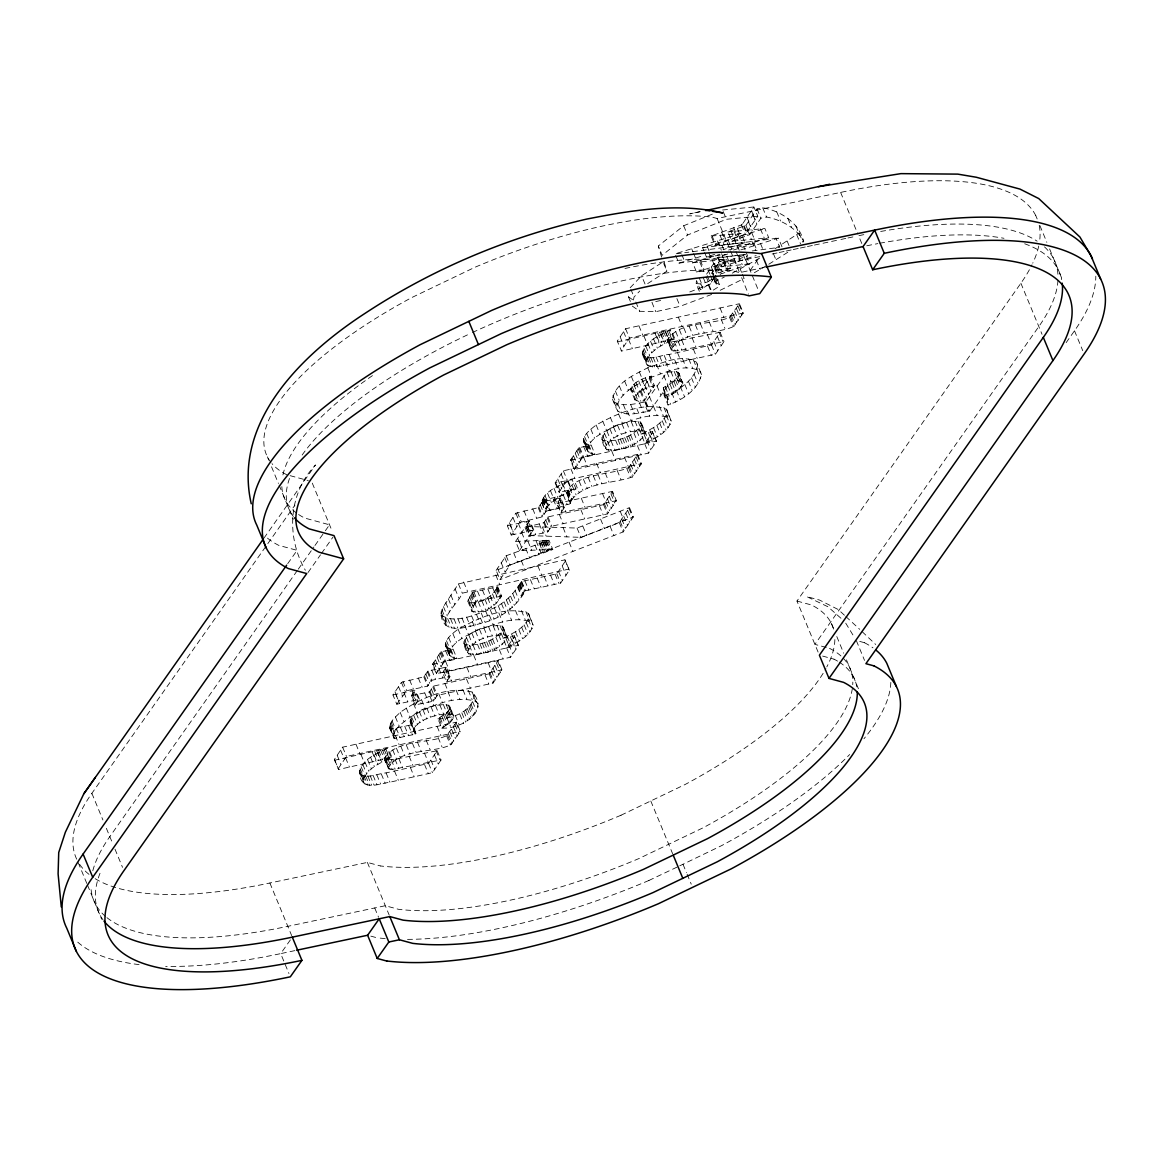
<?xml version="1.0" encoding="UTF-8"?>
<svg xmlns="http://www.w3.org/2000/svg" width="1162" height="1162" viewBox="0 0 1162 1162"><rect width="100%" height="100%" fill="white"/><g stroke="black" fill="none" stroke-linecap="round" stroke-linejoin="round"><path stroke-width="0.75" stroke-dasharray="5 3.75" d="M441.778 728.124L442.998 728.095C459.992 729.126 490.829 711.986 472.121 692.044C447.297 685.595 420.455 698.42 400.178 712.335C396.068 716.722 388.253 722.154 390.083 729.155L412.408 724.667C402.677 712.117 441.691 701.006 449.491 705.886L453.776 716.504L453.354 718.232L449.026 723.389L441.778 728.124L437.929 718.842L447.544 711.87L449.505 708.951L449.491 705.886M453.34 715.167C445.54 710.287 406.526 721.399 416.257 733.948L394.499 738.712L389.735 728.254M679.058 374.774L679.073 373.292L676.574 371.564L666.959 372.203L645.927 401.805C635.614 403.519 623.936 407.281 614.132 402.023L612.49 399.249C615.526 382.545 634.22 374.774 647.786 367.773C662.747 362.994 681.542 353.393 696.474 362.21L701.47 374.614C697.868 390.098 682.239 400.12 668.048 404.986L664.199 395.705L663.27 387.73L673.931 381.499L679.058 374.774L682.893 384.056L677.766 390.781L667.119 397.012L668.048 404.986M682.893 384.056L679.073 373.292M393.918 738.436C392.32 728.85 403.839 722.386 410.07 717.215C429.475 706.409 453.558 694.891 475.97 701.325L477.989 703.765M440.921 613.551L443.419 606.622L458.438 583.905L564.935 559.823L569.365 570.193L560.665 583.077L525.587 590.761C516.683 605.954 502.245 617.472 485.077 622.295C471.162 625.432 442.722 638.069 440.921 613.551L445.845 625.461M570.557 503.437C552.72 474.575 616.688 474.256 626.725 468.271L628.526 467.749L637.575 454.371L641.424 463.653L632.375 477.03L630.574 477.553C611.517 483.639 586.069 482.346 572.096 499.34C570.484 501.534 571.094 504.904 567.187 504.395C522.566 522.755 561.725 491.715 575.945 488.941L572.111 479.659L555.16 482.898L563.352 470.784L637.575 454.371M388.805 768.881L388.21 768.053C399.684 748.197 432.554 753.426 450.42 745.002L460.341 731.421L456.492 722.139L446.571 735.72C428.72 744.145 395.85 738.916 384.361 758.771L388.805 768.881L392.233 769.447L441.023 759.992L432.438 772.686L389.938 782.186C378.42 783.842 360.917 791.918 359.523 772.933C360.859 759.585 376.851 753.702 387.266 748.328L391.1 757.609C380.7 762.984 364.708 768.866 363.357 782.215M671.157 349.631L667.322 340.35C678.797 320.494 711.667 325.723 729.533 317.299L739.453 303.718L743.302 312.999L733.382 326.58C715.516 335.005 682.646 329.776 671.157 349.631L673.088 350.924L678.1 350.779L723.984 341.57L715.4 354.265L659.914 366.277L652.507 366.843L647.844 365.681L642.295 353.248C645.665 340.727 659.624 335.135 670.213 329.906L674.062 339.188C663.473 344.417 649.5 350.009 646.13 362.529M699.35 291.284L696.154 283.543L696.474 280.521L700.323 289.803L710.461 283.383L715.211 276.353M682.907 382.574L677.983 380.628L670.794 381.485L649.776 411.087C639.463 412.8 627.77 416.562 617.966 411.304L616.339 408.53C619.361 391.841 638.054 384.056 651.635 377.054C666.596 372.276 685.391 362.675 700.323 371.491L701.47 374.614M445.671 645.956L448.329 648.076L453.064 649.151L456.913 658.433C449.055 658.869 447.05 650.531 445.293 644.503C446.426 637.604 453.006 633.217 458.089 629.165C478.628 618.039 505.412 605.17 528.521 613.391L533.169 625.301C529.64 637.096 516.93 642.412 506.864 647.554L503.015 638.272C513.081 633.13 525.805 627.814 529.32 616.02L528.521 613.391M449.505 655.237C449.883 642.295 466.412 636.18 476.1 630.719C493.501 625.04 514.519 614.698 532.37 622.672M583.716 441.807L586.374 443.928L591.124 445.002L594.959 454.284C587.115 454.72 585.096 446.382 583.353 440.354C584.471 433.455 591.066 429.068 596.15 425.002C616.688 413.89 643.457 401.021 666.581 409.242L671.229 421.152C667.7 432.947 654.99 438.263 644.91 443.405L641.075 434.123C651.141 428.981 663.851 423.665 667.38 411.871L666.581 409.242M587.565 451.088C587.943 438.147 604.472 432.032 614.161 426.57C631.562 420.891 652.579 410.535 670.43 418.523M664.199 395.705C678.39 390.839 694.019 380.816 697.621 365.333L696.474 362.21M630.37 301.423L628.439 296.789L629.034 293.768M633.464 300.028L634.045 297.007L639.739 291.037M634.931 400.048L630.588 389.604C633.305 381.557 643.138 378.26 650.604 376.401L654.453 385.682L644.155 400.919L638.214 401.282L634.437 398.886C637.154 390.839 646.987 387.542 654.453 385.682M467.778 601.074L472.498 592.271L497.743 586.737L501.592 596.019C496.072 606.317 483.653 613.943 472.019 611.546L467.778 601.074L468.17 602.265C479.804 604.661 492.223 597.036 497.743 586.737M501.592 596.019L476.333 601.553L472.062 608.539L472.019 611.546M463.638 643.399L464.626 644.561C478.308 646.348 496.203 641.192 503.437 628.555L502.042 625.998C487.546 623.645 452.439 634.118 468.475 653.843C482.157 655.629 500.052 650.473 507.286 637.836L503.219 627.059M601.684 439.251L602.686 440.413C616.368 442.185 634.263 437.043 641.497 424.406L640.088 421.835C625.592 419.497 590.499 429.969 606.535 449.694C620.217 451.481 638.112 446.324 645.346 433.687L640.088 421.835M437.929 718.842L439.163 718.813C453.078 718.508 473.399 710.955 474.14 694.484M560.738 497.932L557.019 503.437L560.868 512.718L564.587 507.213L560.738 497.932L542.393 501.81L538.209 507.663L515.841 513.212L507.358 525.761L511.207 535.043L519.69 522.493L542.058 516.945L546.242 511.091C532.123 493.952 561.319 485.048 572.111 479.659M467.473 652.681C472.44 638.737 492.412 634.016 505.877 635.28L507.068 636.34M643.937 431.131C630.472 429.867 610.486 434.588 605.533 448.532M569.365 570.193L568.784 569.104L462.287 593.186C457.872 603.615 445.162 612.243 445.061 624.27M712.277 279.04L707.731 281.901L711.565 291.183L717.637 287.377L719.423 284.501L715.574 275.22M496.116 570.382L506.138 555.77L548.972 540.228L552.807 549.51L509.987 565.052L499.965 579.664L496.116 570.382L619.302 522.653L629.484 507.605L633.334 516.887L623.152 531.935L499.965 579.664M743.084 223.133L753.949 206.981L757.784 216.263L745.35 234.201L714.964 245.327L711.129 236.046L741.501 224.92L743.084 223.133L746.934 232.415M391.1 757.609L338.621 769.491L334.307 759.512L342.645 747.166L456.492 722.139M674.062 339.188L621.583 351.069L617.269 341.091L625.606 328.744L739.453 303.718M338.142 768.794L346.494 756.447L460.341 731.421M743.302 312.999L629.455 338.026L621.104 350.372L621.583 351.069M392.945 694.934L414.979 690.199L418.828 699.48L396.794 704.216L392.945 694.934L401.427 682.399L423.796 676.836L427.994 670.982L446.339 667.119L450.173 676.4L446.455 681.905L442.606 672.624L446.339 667.119M396.794 704.216L406.744 690.693L427.645 686.117L431.828 680.264L450.173 676.4M442.606 672.624L498.149 660.553L501.999 669.835L493.008 683.111L437.406 695.384L433.208 701.238L415.154 704.913L411.304 695.617L414.979 690.199M503.015 638.272L514.214 635.817L518.513 645.389L510.51 657.242L436.258 673.684L432.424 664.403L440.863 651.926L453.064 649.151M552.807 549.51L519.443 550.672L515.608 541.39L525.05 527.432L543.772 522.769L547.97 516.916L603.572 504.642L612.548 491.366L616.397 500.648L607.421 513.924L551.805 526.197L547.607 532.051L530.133 535.885L525.718 526.444L529.378 521.012L533.227 530.293L529.552 535.726M641.075 434.123L652.274 431.668L656.574 441.24L648.556 453.093L574.318 469.535L570.469 460.254L578.908 447.777L591.124 445.002M415.154 704.913L418.828 699.48M436.258 673.684L444.697 661.207L456.913 658.433M519.443 550.672L528.899 536.713L531.237 535.638L580.927 537.352L633.334 516.887M575.945 488.941L559.009 492.18L567.201 480.066L641.424 463.653M574.318 469.535L582.758 457.058L594.959 454.284M706.612 274.101L713.366 264.108L726.57 259.184L730.419 268.466L717.215 273.39L713.366 264.108M717.535 264.515L721.384 273.796L749.606 263.89L745.757 254.609L717.535 264.515L711.478 273.346L714.47 274.043M411.304 695.617L429.359 691.956L433.557 686.103L489.173 673.829L498.149 660.553M630.588 389.604L634.365 392.001L640.306 391.638L650.604 376.401M719.423 284.501L715.313 282.627L717.738 279.04M441.226 614.988C455.33 624.793 475.374 614.044 490.146 609.556C504.003 604.56 514.069 593.448 521.738 581.479L556.816 573.796L565.531 560.912M359.523 772.933C366.117 780.007 377.94 773.311 386.089 772.904L428.589 763.405L437.173 750.71L395.007 759.309L384.956 759.599M432.424 664.403L506.661 647.96L514.679 636.108M570.469 460.254L644.721 443.811L652.724 431.959M642.295 353.248C646.755 362.66 661.323 354.599 669.051 354.483L711.551 344.983L720.135 332.288L674.25 341.497L669.239 341.643L667.322 340.35M727.92 231.95L764.901 228.536L768.75 237.818L731.769 241.231L727.92 231.95L745.888 225.384L757.043 208.899L762.679 207.737C780.82 210.903 798.831 222.697 803.712 241.318L802.927 242.262L799.093 232.981L799.5 231.035M731.769 241.231L749.737 234.666L760.892 218.18L766.528 217.018C781.343 219.865 796.29 227.723 803.712 241.318M263.992 538.079L315.498 464.96C288.307 493.385 285.997 536.902 305.345 570.237M86.801 883.41L77.142 860.083A323.995 111.349 -22.5 0 1 91.871 793.326L294.93 505.136M287.711 563.672L297.109 550.338L278.735 545.356A307.334 105.626 -22.5 0 1 264.747 535.697M297.254 570.615L109.809 836.64A323.995 111.349 -22.5 0 0 92.19 873.316M298.3 569.133L313.914 546.968M314.96 545.486L324.329 532.196M325.375 530.714L329.529 524.803L304.778 518.092A271.371 93.251 -22.5 0 1 298.009 514.098M307.988 572.575L320.48 554.84M321.525 553.359L332.971 537.105M750.158 270.412L759.817 256.7M290.369 939.898L280.696 953.624A359.654 123.593 -22.5 0 1 165.658 966.363M818.106 652.1L796.958 601.044L1020.89 283.237A328.091 112.758 -22.5 0 0 1031.958 264.805M1066.15 342.645L1074.501 330.792A363.75 125.002 -22.5 0 0 1095.795 276.207M749.606 263.89L721.558 266.81L717.709 257.528L727.848 253.955M721.558 266.81L756.201 255.538M630.196 287.726L641.584 275.772L663.052 261.9L666.901 271.182L645.433 285.053L641.584 275.772M661.628 257.136L658.302 246.024L683.677 225.748L714.456 213.285M757.784 216.263L726.395 219.284L687.526 235.029L662.151 255.306L658.302 246.024M775.127 248.683L799.093 232.981M768.794 264.239L790.973 250.28M732.292 273.157L760.631 257.572M754.327 272.75L767.356 265.11M689.763 291.952L708.326 284.951L724.304 277.093M720.164 290.297L744.116 278.517L742.198 273.869M621.016 815.23L685.188 784.466A274.9 94.471 -22.5 0 0 825.95 668.499M679.755 865.821L721.718 845.573A310.806 106.817 -22.5 0 0 849.654 754.53M648.861 880.491L678.129 866.605M525.718 526.444L577.078 528.071L629.484 507.605M681.208 253.2L675.035 253.853L741.153 233.475L745.002 242.756L723.054 249.685M632.288 306.071L639.696 311.285L655.775 311.692L680.104 306.318L712.175 294.233M703.896 250.832L702.603 247.738L764.901 228.536M704.535 252.372L706.452 257.02L715.777 253.97M733.571 250.004L754.182 243.497L684.708 252.72M730.419 268.466L696.503 272.024L692.668 262.743L719.961 254.231M696.503 272.024L747.674 256.105L745.743 251.471M740.877 249.874L778.38 238.094L782.229 247.375M675.674 255.393L678.884 263.135L704.114 255.437M728.603 250.048L768.75 237.818M696.154 283.543L700.802 283.949L707.731 281.901M542.088 500.706L566.707 494.155M617.269 341.091L617.734 341.788L670.213 329.906M334.307 759.512L334.787 760.209L387.266 748.328M660.626 300.493L651.94 302.41L655.775 311.692M644.91 443.405L656.574 441.24M557.019 503.437L612.548 491.366M546.242 511.091L564.587 507.213M560.868 512.718L616.397 500.648M507.358 525.761L529.378 521.012M511.207 535.043L533.227 530.293M506.864 647.554L518.513 645.389M446.455 681.905L501.999 669.835M699.64 211.76L689.691 213.881L700.265 211.658M270.935 462.345A271.371 93.251 -22.5 0 1 411.653 297.617L474.837 267.318A271.371 93.251 -22.5 0 1 712.204 217.163L717.128 218.514L840.62 192.413A328.091 112.758 -22.5 0 1 1037.216 218.776M759.774 256.599L735.081 261.828L730.143 260.491A271.371 93.251 -22.5 0 0 623.297 268.785M772.134 253.999L777.422 252.88M779.179 252.503L784.481 251.384M786.238 251.021L791.54 249.903M793.297 249.525L798.584 248.407M800.357 248.029L805.644 246.91M807.416 246.547L812.703 245.429M814.46 245.051L839.167 239.837M840.925 239.459L846.226 238.341M847.984 237.963L853.271 236.845M472.426 332.535A271.371 93.251 -22.5 0 1 734.631 271.312L739.569 272.649L764.262 267.434M95.153 878.661A323.995 111.349 -22.5 0 0 269.875 883.004L367.366 862.407L380.628 866.01M294.887 950.618L280.696 953.624L288.946 973.509M678.884 263.135L746.135 254.26M702.603 247.738L778.38 238.094M706.452 257.02L725.756 254.463M752.192 250.948L779.746 247.303L775.896 238.007M515.608 541.39L548.972 540.228M692.668 262.743L726.57 259.184M717.709 257.528L745.757 254.609M722.546 210.002L753.949 206.981M711.129 236.046L741.153 233.475M714.964 245.327L745.002 242.756M796.958 601.044L811.584 605.01A274.9 94.471 -22.5 0 1 833.633 629.354M290.137 475.665L308.293 480.589M864.528 642.717L856.292 640.48L864.528 660.379M826.284 647.452L814.896 644.373L1038.828 326.551A328.091 112.758 -22.5 0 0 1057.986 279.693M822.638 656.08L834.011 659.159M370.809 936.122L377.2 937.85M628.439 296.789L634.365 300.958M840.954 618.257L827.91 606.738L806.617 596.556L819.53 600.057L838.296 609.556L844.585 615.366M845.849 616.543L859.706 629.339M862.16 631.678L875.698 644.489M845.733 623.166L854.535 637.604M1035.792 215.638L1037.172 218.964M1039.932 225.631L1046.831 242.292M1049.606 248.958L1062.344 279.722M1074.501 330.792L1082.752 350.677M1020.89 283.237L1042.038 334.293M840.62 192.413L857.876 234.07M861.768 243.468L858.573 235.726A328.091 112.758 -22.5 0 1 864.136 234.579M795.897 225.951L799.732 235.232M796.696 234.593L800.545 243.875M787.807 218.238L791.656 227.52M776.695 211.716L780.544 220.998M787.124 240.999L789.042 245.632M762.679 207.737L766.528 217.018M757.043 208.899L760.892 218.18M773.413 253.694L775.984 259.881M760.456 228.899L764.306 238.181M751.451 210.671L755.3 219.952M753.02 214.854L756.869 224.135M760.558 243.686L763.754 251.428M747.006 217.309L750.841 226.59M748.444 221.622L752.293 230.904M751.683 232.56L755.532 241.841M753.935 243.41L757.392 251.239M745.888 225.384L749.737 234.666M747.573 230.105L751.422 239.387M751.872 241.202L755.707 250.484M743.578 226.285L747.427 235.566M756.317 260.172L760.166 269.453M741.501 224.92L745.35 234.201M737.376 228.522L741.225 237.803M743.825 246.823L745.103 249.917M738.204 234.608L742.053 243.889M733.716 227.694L737.55 236.975M734.137 231.369L737.972 240.65M745.67 259.591L758.394 290.311M743.636 255.451L747.486 264.733M723.185 211.557L726.395 219.284M737.289 245.661L739.221 250.295M730.913 230.86L736.112 243.512M738.378 255.379L742.213 264.66M735.953 251.413L739.802 260.695M740.281 269.235L741.559 272.329M727.978 239.793L731.813 249.075M734.224 258.719L738.059 268.001M717.128 218.514L739.569 272.649M741.617 277.631L748.488 294.204M721.617 232.008L725.466 241.289M720.004 235.29L723.853 244.572M726.904 256.57L730.753 265.851M721.907 245.182L723.839 249.815M717.491 240.926L721.326 250.208M721.602 253.723L725.451 263.004M723.694 259.446L727.528 268.727M723.36 260.317L727.209 269.599M723.505 262.438L727.354 271.719M711.914 235.465L715.763 244.746M739.032 304.357L742.867 313.638M718.131 257.005L721.98 266.301M737.914 305.998L741.748 315.28M718.392 262.06L722.227 271.342M736.345 308.308L740.194 317.589M716.663 265.662L720.513 274.944M734.587 310.908L738.436 320.204M707.121 246.141L709.038 250.789M714.398 263.469L718.232 272.75M712.495 260.637L716.344 269.918M708.733 252.764L711.289 258.952M714.615 268.712L717.172 274.9M732.873 313.45L736.723 322.731M711.362 267.071L714.572 274.798M715.109 275.583L718.319 283.325M731.45 315.541L735.299 324.837M712.466 271.879L713.744 274.973M714.383 276.527L716.315 281.16M712.48 273.666L716.329 282.947M730.578 316.848L734.413 326.13M714.441 279.635L717.637 287.377M712.756 276.44L715.313 282.627M729.533 317.299L733.382 326.58M708.617 271.138L709.895 274.232M710.534 275.786L712.451 280.42M707.251 275.641L710.461 283.383M700.294 260.346L704.143 269.628M720.048 307.974L723.897 317.255M706.104 276.541L709.314 284.269M699.771 261.987L703.606 271.269M708.326 284.951L710.897 291.139M683.677 225.748L687.526 235.029M721.108 319.143L724.943 328.425M691.666 248.784L692.959 251.878M693.598 253.418L695.515 258.066M703.3 277.791L706.496 285.518M699.277 278.038L703.126 287.319M700.802 283.949L704.012 291.677M720.135 332.288L723.984 341.57M718.9 331.954L722.749 341.236M717.375 336.37L721.21 345.666M681.847 254.739L685.057 262.481M709.14 321.758L712.974 331.039M831.28 623.224L834.04 629.891M836.8 636.558L843.699 653.218M846.459 659.871L859.197 690.635M713.846 341.599L717.68 350.88M707.338 334.496L711.188 343.778M711.551 344.983L715.4 354.265M700.381 323.675L704.23 332.957M707.484 346.058L711.333 355.34M695.37 324.823L699.219 334.104M689.182 326.42L693.031 335.702M676.894 298.59L680.104 306.318M692.087 337.837L695.936 347.118M693.351 349.152L697.2 358.433M683.852 328.062L687.701 337.343M678.303 317.124L682.138 326.406M693.423 359.988L697.273 369.269M696.851 369.356L700.701 378.638M679.378 329.732L683.227 339.028M681.76 340.088L685.609 349.37M688.717 358.811L692.567 368.093M694.164 374.295L698.013 383.576M675.674 331.49L679.523 340.771M677.969 340.887L681.818 350.169M691.492 377.824L695.341 387.106M672.609 333.378L676.458 342.659M682.443 358.695L686.292 367.976M674.25 341.497L678.1 350.779M668.673 330.342L672.522 339.624M677.475 352.638L681.324 361.919M670.154 335.397L673.989 344.678M688.369 381.194L692.203 390.49M667.046 330.778L670.881 340.059M671.345 341.744L675.195 351.026M668.31 337.546L672.144 346.828M665.332 331.214L669.181 340.495M665.506 332.071L669.356 341.352M669.239 341.643L673.088 350.924M667.438 339.144L671.287 348.44M667.918 341.178L671.767 350.459M663.531 331.664L667.38 340.945M674.614 359.683L678.463 368.964M684.781 384.419L688.63 393.715M661.672 332.114L665.506 341.396M678.245 372.218L682.079 381.499M676.574 371.564L680.424 380.845M661.004 334.365L664.853 343.647M669.051 354.483L672.885 363.764M678.201 376.677L682.036 385.958M659.725 332.564L663.575 341.846M674.134 371.346L677.983 380.628M676.952 378.434L684.592 396.779M657.721 333.029L661.57 342.311M675.543 380.003L679.392 389.285M657.024 336.631L660.858 345.913M655.15 333.596L658.999 342.877M664.243 355.499L668.077 364.781M670.924 371.549L674.773 380.845M673.931 381.499L677.766 390.781M665.521 361.672L669.37 370.954M676.386 390.301L680.235 399.583M672.086 382.923L675.921 392.204M653.552 338.912L657.401 348.193M666.959 372.203L670.794 381.485M659.755 356.371L663.604 365.652M630.835 289.265L634.045 297.007M670.009 384.273L673.858 393.569M635.846 302.004L639.696 311.285M650.546 341.221L654.395 350.503M671.752 392.843L675.587 402.125M663.778 375.486L667.613 384.767M656.065 356.995L659.914 366.277M667.743 385.566L671.592 394.848M647.946 343.603L651.795 352.885M656.53 364.374L660.379 373.656M653.16 357.373L656.995 366.655M665.26 386.757L669.109 396.039M643.922 336.05L647.757 345.332M638.897 325.752L642.746 335.034M666.814 395.095L670.663 404.376M650.764 357.547L654.598 366.843M663.27 387.73L667.119 397.012M645.752 346.058L649.602 355.34M663.517 389.822L667.366 399.103M663.894 393.134L667.743 402.415M648.657 357.562L652.507 366.843M644.111 348.368L647.946 357.649M646.871 357.388L650.705 366.684M643.109 350.183L646.958 359.465M645.331 357.024L649.166 366.306M656.908 385.653L660.757 394.935M642.499 351.81L646.348 361.091M667.38 411.871L671.229 421.152M643.995 356.4L647.844 365.681M642.47 354.512L646.885 364.839M647.786 367.773L651.635 377.054M663.909 407.412L667.758 416.693M666.305 415.299L670.154 424.58M649.442 376.415L653.291 385.697M649.253 378.42L653.102 387.701M659.45 406.395L663.299 415.676M664.272 418.378L668.121 427.66M625.606 328.744L629.455 338.026M647.176 381.485L651.025 390.766M645.375 377.81L649.209 387.091M628.555 339.42L632.404 348.702M662.195 420.746L666.044 430.042M623.573 331.751L627.422 341.032M639.289 371.84L643.138 381.121M644.823 384.971L648.657 394.252M649.471 396.634L653.32 405.916M653.451 406.279L657.3 415.56M641.773 379.306L645.607 388.587M659.711 423.07L663.56 432.351M642.601 388.253L646.45 397.535M638.635 380.889L642.484 390.171M620.13 336.835L623.979 346.116M656.82 425.321L660.67 434.603M645.927 401.805L649.776 411.087M640.959 390.679L644.794 399.96M645.302 401.936L649.151 411.217M644.866 402.037L648.716 411.319M640.306 391.638L644.155 400.919M635.977 382.588L639.812 391.87M645.927 407.078L649.776 416.359M653.48 427.558L657.329 436.839M631.344 376.444L635.193 385.726M633.769 384.39L640.858 401.311M652.274 431.668L656.123 440.95M639.579 403.112L643.428 412.394M632.041 386.292L638.214 401.282M649.616 429.824L653.451 439.12M630.908 388.123L636.224 400.861M650.255 435.634L654.09 444.915M648.411 432.511L652.245 441.792M636.892 408.763L640.741 418.059M624.691 381.165L628.526 390.447M641.279 422.895L649.064 441.415M641.497 424.406L645.346 433.687M646.914 440.558L650.764 449.839M640.727 426.367L647.583 442.824M637.967 421.254L641.816 430.536M630.574 404.405L634.408 413.687M639.071 428.647L642.92 437.929M644.721 443.811L648.556 453.093M635.004 421.167L638.839 430.448M619.346 385.973L623.195 395.254M636.791 430.87L640.64 440.151M627.436 411.145L631.271 420.426M631.198 421.588L635.048 430.87M623.311 404.652L627.16 413.933M633.9 432.99L637.749 442.272M615.337 390.897L619.172 400.178M637.401 445.598L641.25 454.879M626.579 422.503L630.429 431.785M617.806 403.853L621.641 413.135M630.617 434.878L634.467 444.174M612.897 395.545L616.731 404.826M637.125 455.025L640.974 464.306M628.715 435.837L632.564 445.119M614.132 402.023L617.966 411.304M612.49 399.249L616.339 408.53M618.576 413.977L622.411 423.258M635.963 456.753L639.812 466.035M621.917 423.752L625.752 433.048M626.725 436.709L630.559 445.99M634.336 459.164L638.185 468.446M624.648 437.537L628.497 446.818M617.574 425.263L621.409 434.544M632.506 461.866L636.355 471.147M622.498 438.292L626.333 447.573M620.261 438.975L624.11 448.256M630.763 464.451L634.612 473.733M610.311 417.289L614.161 426.57M613.565 427.02L617.4 436.302M629.339 466.543L633.188 475.824M617.952 439.599L621.786 448.881M624.473 457.232L628.322 466.514M628.526 467.749L632.375 477.03M615.555 440.166L619.404 449.447M626.725 468.271L630.574 477.553M609.948 428.996L613.783 438.277M602.7 421.036L606.535 430.318M606.913 431.073L610.762 440.354M611.096 440.979L614.93 450.26M604.487 433.266L608.336 442.548M611.793 451.205L615.642 460.486M607.465 441.299L611.299 450.58M617.153 470.378L620.987 479.659M602.671 435.561L606.506 444.843M604.661 441.095L608.496 450.377M601.684 437.638L606.535 449.694M596.15 425.002L599.999 434.297M628.976 508.36L632.825 517.642M627.64 510.336L631.489 519.617M625.781 513.081L629.63 522.363M590.819 429.127L594.668 438.408M623.718 516.131L627.567 525.413M605.213 472.992L609.048 482.274M620.217 511.309L624.067 520.591M612.098 492.034L615.947 501.316M586.708 433.397L590.557 442.678M621.743 519.051L625.592 528.332M610.922 493.777L614.771 503.059M588.684 444.61L592.518 453.892M596.571 463.347L600.405 472.629M620.174 521.375L624.023 530.656M584.515 436.563L592.271 454.865M609.28 496.203L613.129 505.485M619.302 522.653L623.152 531.935M586.374 443.928L590.223 453.209M583.615 438.597L587.464 447.878M597.994 474.575L601.829 483.857M584.733 442.998L588.568 452.279M583.353 440.354L587.202 449.636M607.465 498.89L611.314 508.172M583.687 446.629L587.536 455.911M602.526 493.574L609.571 510.757M593.288 475.708L597.137 484.99M604.342 503.524L608.191 512.805M603.572 504.642L607.421 513.924M579.765 447.486L583.615 456.768M583.702 457.363L587.536 466.645M578.908 447.777L582.758 457.058M578.168 448.866L582.017 458.162M610.094 526.313L613.943 535.595M588.117 477.262L591.966 486.544M576.86 450.812L580.709 460.094M599.389 505.659L603.223 514.94M575.234 453.224L579.068 462.505M600.594 519.138L604.443 528.419M583.397 479.064L587.246 488.345M573.52 455.751L577.369 465.032M571.995 458.002L575.844 467.284M570.891 459.629L574.74 468.911M579.112 481.083L582.961 490.364M570.934 468.969L574.783 478.25M575.364 483.29L579.213 492.572M581.276 498.222L585.125 507.503M572.227 485.629L576.076 494.91M580.884 509.711L584.733 518.993M568 480.56L571.849 489.841M563.352 470.784L567.201 480.066M567.753 481.388L571.588 490.669M569.714 488.127L573.563 497.409M568.247 490.059L572.096 499.34M582.845 526.212L586.694 535.493M561.159 474.038L565.008 483.319M567.884 490.654L571.733 499.936M567.564 491.25L571.413 500.531M567.288 491.846L571.123 501.127M567.056 492.427L570.891 501.708M566.882 493.008L570.731 502.289M562.611 483.653L566.46 492.935M566.765 493.589L570.615 502.87M561.202 482.041L565.052 491.323M557.76 479.049L561.609 488.345M577.078 528.071L580.927 537.352M563.338 495.114L567.187 504.395M558.036 485.963L561.885 495.259M555.756 483.232L559.605 492.514M555.16 482.898L559.009 492.18M562.074 502.434L565.923 511.716M559.488 498.062L563.338 507.344M559.619 499.602L563.468 508.883M553.998 488.345L557.847 497.627M558.065 501.882L561.914 511.178M554.39 497.496L558.225 506.777M550.497 490.785L554.347 500.067M553.344 499.413L557.179 508.695M559.329 514.432L563.163 523.713M563.076 527.592L566.925 536.873M569.089 542.16L572.939 551.442M547.549 493.284L551.398 502.565M545.138 495.84L548.987 505.121M546.169 500.982L550.018 510.263M545.428 499.863L549.277 509.145M543.729 497.714L547.578 506.995M543.453 498.149L547.302 507.431M543.177 498.571L547.026 507.867M542.93 499.006L546.765 508.288M542.698 499.428L546.532 508.724M542.48 499.863L546.314 509.145M542.276 500.285L546.125 509.566M547.97 516.916L551.805 526.197M541.753 502.71L545.603 512.006M564.935 559.823L568.784 569.104M547.273 517.845L551.122 527.127M540.286 504.889L544.136 514.17M545.806 520.01L549.655 529.291M538.892 506.952L542.741 516.233M544.412 522.072L548.261 531.368M538.209 507.663L542.058 516.945M562.176 565.865L566.025 575.146M543.772 522.769L547.607 532.051M683.009 864.281L686.437 872.575M687.12 874.231L691.245 884.166M542.349 526.88L546.198 536.161M547.665 540.388L551.703 549.873M546.343 540.533L550.192 549.815M539.183 523.771L543.032 533.067M532.733 508.854L536.568 518.136M546.271 541.071L550.12 550.352M558.53 571.268L562.379 580.55M544.978 540.65L548.813 549.931M544.644 541.594L548.493 550.875M543.569 540.751L547.404 550.033M556.816 573.796L560.665 583.077M650.822 801.068L672.609 853.678M542.974 542.16L546.808 551.442M542.117 540.824L545.966 550.105M555.073 574.173L558.922 583.455M540.635 540.882L544.484 550.163M541.216 542.77L545.051 552.052M539.095 540.926L542.93 550.207M531.891 525.384L535.726 534.665M539.342 543.438L543.191 552.72M524.004 510.772L527.853 520.053M550.541 575.175L554.39 584.457M528.492 522.334L532.341 531.615M536.132 540.984L541.231 553.432M526.459 521.636L530.308 530.918M526.967 524.599L530.802 533.881M527.388 526.357L531.237 535.638M534.97 545.051L538.805 554.332M526.284 526.604L530.133 535.885M525.05 527.432L528.899 536.713M544.237 576.555L548.086 585.837M517.308 512.239L521.157 521.52M527.882 541.158L531.731 550.439M537.788 565.763L541.623 575.045M515.841 513.212L519.69 522.493M518.354 523.408L522.203 532.69M521.651 532.457L525.5 541.739M512.95 517.482L516.799 526.764M525.732 548.479L529.582 557.76M537.178 578.095L541.027 587.376M519.211 541.332L523.045 550.628M517.686 538.311L521.535 547.592M509.406 522.726L513.255 532.007M510.263 525.18L514.098 534.462M530.395 579.577L534.244 588.858M521.302 560.65L525.137 569.932M513.706 552.952L517.54 562.234M524.904 580.782L528.754 590.064M521.738 581.479L525.587 590.761M521.244 581.712L525.079 590.993M520.663 582.583L524.498 591.865M519.937 583.644L523.786 592.925M519.501 584.297L523.336 593.579M519.269 584.631L523.118 593.913M518.659 585.546L522.493 594.828M506.138 555.77L509.987 565.052M518.005 586.505L521.84 595.786M517.555 587.159L521.404 596.44M529.32 616.02L533.169 625.301M504.7 557.528L508.535 566.809M525.863 611.561L529.698 620.842M528.245 619.448L532.094 628.729M515.086 590.659L518.92 599.941M521.404 610.544L525.239 619.825M526.212 622.527L530.061 631.823M501.185 562.713L505.034 571.995M512.762 593.666L516.596 602.947M524.135 624.895L527.984 634.191M510.583 596.15L514.432 605.431M515.405 610.428L519.24 619.709M497.496 568.174L501.345 577.456M521.651 627.219L525.5 636.5M508.549 598.169L512.398 607.45M518.775 629.47L522.61 638.751M506.4 600.013L510.234 609.295M495.753 574.972L499.602 584.254M504.032 601.814L511.716 620.508M497.351 587.318L501.2 596.6M515.42 631.707L519.269 641.003M496.348 587.042L500.197 596.324M496.552 588.495L500.401 597.776M495.883 589.483L499.733 598.764M501.476 603.543L505.31 612.824M514.214 635.817L518.063 645.099M494.707 591.153L498.542 600.449M492.746 587.827L496.581 597.108M511.556 633.987L515.405 643.269M498.164 605.533L501.999 614.814M512.195 639.783L516.03 649.064M492.47 593.869L496.319 603.151M510.35 636.66L514.2 645.941M498.832 612.911L502.681 622.207M487.808 588.916L491.657 598.198M507.155 636.282L511.004 645.564M490.132 596.121L493.981 605.417M503.437 628.555L507.286 637.836M494.257 607.61L498.106 616.891M502.042 625.998L505.877 635.28M508.854 644.707L512.703 653.988M502.681 630.516L509.522 646.973M499.907 625.403L503.756 634.684M487.691 597.951L491.526 607.232M501.011 632.796L504.86 642.078M506.661 647.96L510.51 657.242M482.433 590.093L486.282 599.374M496.944 625.316L500.793 634.597M490.146 609.556L493.981 618.838M484.975 599.447L488.824 608.728M498.73 635.018L502.58 644.3M489.376 615.294L493.211 624.575M493.138 625.737L496.987 635.018M481.852 600.739L485.687 610.021M477.495 591.167L481.344 600.449M485.789 611.357L489.623 620.639M495.854 637.139L499.689 646.421M499.355 649.747L503.19 659.028M478.279 601.829L482.128 611.11M488.534 626.652L492.368 635.934M473.893 591.966L477.742 601.248M492.572 639.027L496.406 648.323M472.498 592.271L476.333 601.553M481.228 613.013L485.077 622.295M472.092 592.867L475.926 602.148M490.654 639.986L494.504 649.267M471.249 594.116L475.084 603.398M474.517 602.657L478.366 611.938M480.516 618.126L484.365 627.407M470.552 595.147L474.387 604.429M483.857 627.901L487.706 637.197M497.699 661.222L501.534 670.503M488.665 640.858L492.514 650.139M463.653 582.002L467.502 591.284M469.492 596.789L473.326 606.07M476.507 614.509L480.342 623.791M496.508 662.965L500.357 672.246M471.525 603.005L475.374 612.287M486.587 641.685L490.437 650.967M468.213 599.258L472.062 608.539M469.419 602.875L473.254 612.156M494.881 665.376L498.73 674.657M479.514 629.412L483.348 638.693M484.438 642.441L488.287 651.722M458.438 583.905L462.287 593.186M471.598 615.86L475.432 625.141M493.051 668.077L496.9 677.359M482.201 643.123L486.05 652.405M472.266 621.438L476.1 630.719M475.505 631.169L479.354 640.451M488.113 662.747L495.157 679.93M479.891 643.748L483.741 653.029M455.068 588.887L458.917 598.169M489.928 672.696L493.777 681.978M466.558 617.037L470.392 626.318M477.495 644.314L481.344 653.596M489.173 673.829L493.008 683.111M471.888 633.145L475.737 642.426M461.968 617.908L465.817 627.189M464.64 625.185L468.489 634.467M468.852 635.222L472.702 644.503M473.036 645.128L476.885 654.409M484.975 674.832L488.824 684.113M450.871 595.089L454.705 604.371M466.427 637.415L470.276 646.697M473.733 655.353L477.582 664.635M469.404 645.447L473.254 654.729M457.77 618.504L461.619 627.8M448.329 598.851L452.178 608.133M464.611 639.71L468.46 648.992M466.601 645.244L470.436 654.526M463.623 641.787L467.473 651.069M453.979 618.823L457.813 628.105M458.089 629.165L461.939 638.446M464.626 644.561L468.475 653.843M445.772 602.715L449.621 611.996M450.58 618.852L454.415 628.134M443.419 606.622L447.268 615.904M447.66 618.576L451.51 627.872M452.759 633.275L456.608 642.557M466.877 667.395L470.712 676.676M441.85 609.672L449.084 627.306M441.066 611.866L447.152 626.478M472.121 692.044L475.97 701.325M466.47 678.884L470.32 688.165M474.314 697.723L478.163 707.004M448.663 637.546L452.497 646.827M468.301 690.446L472.15 699.727M450.624 648.759L454.473 658.041M472.643 701.761L476.493 711.042M450.362 649.732L454.211 659.028M446.469 640.712L450.304 649.994M448.329 648.076L452.163 657.358M471.06 704.143L474.909 713.424M445.554 642.746L449.403 652.027M446.673 647.147L450.522 656.428M445.293 644.503L449.142 653.785M469.942 705.537L473.791 714.819M462.955 689.807L466.804 699.088M445.627 650.778L449.476 660.06M468.664 706.946L472.513 716.228M467.226 708.37L471.075 717.651M441.72 651.635L445.554 660.917M445.642 661.512L449.491 670.794M465.628 709.822L469.463 719.104M440.863 651.926L444.697 661.207M456.129 690.141L459.963 699.422M440.122 653.029L443.957 662.311M447.66 671.607L451.51 680.888M463.827 711.318L467.661 720.6M445.075 667.235L448.924 676.516M445.206 668.775L449.055 678.056M438.8 654.961L442.649 664.243M461.822 712.858L465.671 722.139M443.666 671.07L447.501 680.351M437.173 657.372L441.008 666.654M459.832 714.281L463.667 723.563M435.459 659.9L439.309 669.181M438.931 668.586L442.78 677.867M444.915 683.605L448.764 692.886M447.806 691.463L451.655 700.744M433.934 662.151L437.783 671.433M455.213 715.284L459.063 724.565M432.845 663.778L436.68 673.059M449.941 707.222L453.776 716.504M456.07 722.779L459.905 732.06M448.183 704.942L452.033 714.223M449.505 708.951L453.354 718.232M454.952 724.42L458.801 733.701M446.077 704.419L449.926 713.7M431.77 670.154L435.605 679.436M448.43 710.766L452.279 720.048M447.544 711.87L451.393 721.152M453.383 726.729L457.232 736.011M438.699 693.627L442.548 702.908M443.259 704.346L447.094 713.628M446.455 712.974L450.304 722.256M427.994 670.982L431.828 680.264M446.658 717.157L450.507 726.439M451.626 729.329L455.475 738.611M433.557 686.103L437.406 695.384M445.177 714.107L449.026 723.389M427.355 671.897L431.204 681.179M432.874 687.018L436.723 696.299M439.73 704.724L443.564 714.005M443.695 715.255L447.544 724.536M425.888 674.062L429.722 683.343M449.912 731.871L453.761 741.153M431.407 689.197L435.242 698.478M441.996 716.417L445.845 725.698M424.493 676.139L428.328 685.42M448.503 733.963L452.338 743.244M430.013 691.259L433.847 700.541M423.796 676.836L427.645 686.117M435.474 705.552L439.309 714.833M447.617 735.27L451.452 744.552M429.359 691.956L433.208 701.238M440.078 717.622L443.928 726.904M446.571 735.72L450.42 745.002M429.955 696.358L433.804 705.639M439.163 718.813L442.998 728.095M431 706.714L434.849 715.995M424.769 692.959L428.618 702.24M418.32 678.042L422.169 687.323M437.086 726.395L440.935 735.677M426.832 708.094L430.681 717.39M438.147 737.565L441.981 746.846M421.559 699.698L425.408 708.98M417.478 694.556L421.327 703.838M422.939 709.706L426.788 718.987M409.605 679.944L413.44 689.226M414.093 691.506L417.928 700.788M437.173 750.71L441.023 759.992M412.045 690.809L415.894 700.09M412.554 693.772L416.403 703.068M435.953 750.376L439.788 759.657M419.351 711.522L423.2 720.803M411.871 695.777L415.72 705.073M413.527 703.62L417.361 712.902M434.414 754.792L438.263 764.073M416.272 713.439L420.121 722.72M402.909 681.411L406.744 690.693M426.178 740.179L430.027 749.461M401.427 682.399L405.277 691.68M413.759 715.443L417.608 724.725M403.955 692.581L407.789 701.863M430.884 760.021L434.733 769.302M411.798 717.506L415.647 726.787M398.551 686.655L402.401 695.936M406.235 707.934L410.07 717.215M410.752 719.002L414.602 728.298M424.391 752.903L428.226 762.199M428.589 763.405L432.438 772.686M312.287 483.145L332.1 530.99M410.288 720.004L416.257 733.948M411.45 723.984L415.299 733.266M410.055 720.905L413.904 730.186M410.055 721.747L415.197 734.181M417.419 742.097L421.269 751.378M395.007 691.898L398.842 701.18M395.85 694.353L399.699 703.649M408.603 725.495L412.437 734.791M424.522 764.48L428.371 773.761M400.178 712.335L404.027 721.617M412.408 743.244L416.257 752.526M404.754 726.337L408.603 735.633M400.425 727.296L404.274 736.577M395.37 716.852L399.205 726.134M406.221 744.842L410.07 754.123M409.14 756.259L412.975 765.54M396.227 728.211L400.077 737.492M392.102 720.992L395.952 730.273M410.404 767.574L414.238 776.855M391.202 722.459L395.036 731.74M400.89 746.483L404.739 755.765M392.771 728.966L396.62 738.248M390.49 723.824L394.339 733.106M395.341 735.546L399.191 744.827M389.996 725.088L393.831 734.369M389.691 726.221L393.54 735.502M390.65 729.431L394.499 738.712M389.604 727.281L393.453 736.563M396.416 748.154L400.265 757.435M398.813 758.51L402.648 767.791M392.727 749.911L396.562 759.193M395.007 759.309L398.856 768.59M389.648 751.799L393.497 761.081M267.391 456.797L268.771 460.137M271.53 466.79L278.43 483.45M279.127 485.12L293.26 519.24M391.289 759.919L395.138 769.2M385.711 748.764L389.56 758.045M394.514 771.06L398.363 780.341M387.193 753.818L391.042 763.1M384.085 749.199L387.934 758.481M388.384 760.166L392.233 769.447M385.348 755.968L389.197 765.25M382.371 749.635L386.394 759.774M386.278 760.064L390.127 769.346M384.477 757.566L388.326 766.847M380.584 750.086L388.21 768.053M378.71 750.536L382.559 759.817M378.042 752.787L381.891 762.069M386.089 772.904L389.938 782.186M376.778 750.986L380.613 760.268M374.774 751.451L378.609 760.732M374.062 755.053L377.897 764.335M372.189 752.017L376.038 761.299M381.281 773.921L385.13 783.203M370.591 757.333L374.44 766.615M376.808 774.793L380.642 784.074M367.584 759.643L371.433 768.924M373.104 775.417L376.953 784.699M364.984 762.025L368.833 771.307M370.199 775.795L374.048 785.076M360.961 754.472L364.81 763.754M355.95 744.174L359.784 753.455M367.802 775.969L371.651 785.251M362.805 764.48L366.64 773.761M365.696 775.984L369.545 785.265M361.15 766.789L364.999 776.071M363.909 775.809L367.758 785.091M360.147 768.605L363.996 777.886M362.37 775.446L366.219 784.728M359.537 770.232L363.386 779.513M361.033 774.822L364.883 784.103M359.334 771.67L363.938 783.261M342.645 747.166L346.494 756.447M345.608 757.842L349.442 767.123M340.611 750.173L344.46 759.454M337.183 755.256L341.018 764.538M334.787 760.209L338.621 769.491M367.366 862.407L389.154 915.002M374.716 907.958L378.565 917.239M269.875 883.004L291.662 935.613M91.871 793.326L102.91 819.98M106.367 828.303L113.019 844.382M114.98 849.131L122.533 867.36M87.499 885.066L101.631 919.2M664.039 261.653L666.901 271.182M890.818 682.414A310.806 106.817 -22.5 0 1 863.932 738.771M648.977 880.447A310.806 106.817 -22.5 0 1 406.032 939.375M385.203 938.591A310.806 106.817 -22.5 0 1 377.258 937.792M864.484 642.746A310.806 106.817 -22.5 0 1 872.967 647.83M139.091 964.605A359.654 123.593 -22.5 0 1 75.632 940.174M286.84 474.779A271.371 93.251 -22.5 0 1 272.01 463.653M88.995 874.347A323.995 111.349 -22.5 0 1 79.612 864.281M834.853 639.55A274.9 94.471 -22.5 0 1 826.807 666.901M621.06 815.216A274.9 94.471 -22.5 0 1 380.657 865.981M1039.22 225.457A328.091 112.758 -22.5 0 1 1039.729 240.214M1038.726 246.097A328.091 112.758 -22.5 0 1 1032.742 263.178M293.361 516.48A271.371 93.251 -22.5 0 1 290.849 474.982M302.149 455.025A271.371 93.251 -22.5 0 1 470.784 333.305M102.997 919.781A323.995 111.349 -22.5 0 1 101.152 870.469M833.996 659.174A274.9 94.471 -22.5 0 1 837.555 661.105M839.24 662.137A274.9 94.471 -22.5 0 1 856.786 686.786M866.765 245.792A328.091 112.758 -22.5 0 1 877.847 243.613M879.678 243.265A328.091 112.758 -22.5 0 1 1003.983 238.297M1024.681 243.759A328.091 112.758 -22.5 0 1 1061.647 279.606M106.948 917.66A323.995 111.349 -22.5 0 0 287.813 926.332L385.305 905.721L398.566 909.323A274.871 94.456 -22.5 0 0 638.955 858.544L703.126 827.78A274.9 94.471 -22.5 0 0 852.588 686.495M105.553 916.498A323.995 111.349 -22.5 0 1 90.883 886.606M880.68 231.456A328.091 112.758 -22.5 0 1 1037.143 241.188M1044.493 246.881A328.091 112.758 -22.5 0 1 1058.03 277.805M296.484 513.008A271.371 93.251 -22.5 0 1 281.829 486.486M282.918 474.909A271.371 93.251 -22.5 0 1 373.598 374.847M829.508 648.338A274.9 94.471 -22.5 0 1 842.116 657.053M843.365 658.317A274.9 94.471 -22.5 0 1 852.734 684.665"/><path stroke-width="1.5" d="M95.299 777.48L83.838 793.748L65.362 832.224L58.725 852.501L58.1 873.839L61.281 906.956M83.838 793.748L263.324 539.023M76.372 951.373L66.757 928.162A359.654 123.593 -22.5 0 1 83.098 854.055L286.665 565.153M92.713 877.266L306.724 573.549L288.35 568.567A307.334 105.626 -22.5 0 1 429.722 367.933L501.287 333.625A307.334 105.626 -22.5 0 1 770.101 276.817L771.365 277.166L759.759 293.623L749.17 295.86L744.246 294.523A271.371 93.251 -22.5 0 0 506.879 344.678L443.695 374.963A271.371 93.251 -22.5 0 0 318.867 552.124L343.632 558.835L123.913 870.672A323.995 111.349 -22.5 0 0 301.917 960.364L290.311 976.821A359.654 123.593 -22.5 0 1 92.713 877.266L83.098 854.055M296.659 950.24L367.613 935.25L379.204 918.793L388.82 942.004L377.214 958.461L386.801 961.061M766.034 267.057L863.061 246.562L874.652 230.105A363.75 125.002 -22.5 0 1 1092.454 258.952M388.82 942.004L399.408 939.767L412.67 943.355A274.9 94.471 -22.5 0 0 653.088 892.561L717.23 861.812A274.9 94.471 -22.5 0 0 843.612 682.37L829 678.405L1052.932 360.583A328.091 112.758 -22.5 0 0 872.662 269.773L884.267 253.301L874.652 230.105L760.485 253.606A307.334 105.626 -22.5 0 0 491.671 310.414L420.107 344.722A307.334 105.626 -22.5 0 0 256.729 525.006L266.33 548.217M1062.213 283.136A328.091 112.758 -22.5 0 1 1043.316 337.387L819.384 655.194L829 678.405M103.999 921.103A323.995 111.349 -22.5 0 0 292.301 937.153L389.793 916.557L403.054 920.144A274.9 94.471 -22.5 0 0 643.487 869.35L707.614 838.601A274.9 94.471 -22.5 0 0 857.28 691.927M818.426 186.69L900.913 173.632L957.808 174.126L976.298 177.249L1019.975 189.086L1038.741 198.571L1079.919 237.019L1091.045 255.843L1100.646 279.04M705.566 210.54L829.857 184.221M706.264 210.337L709.59 210.859M712.902 211.382L722.851 212.951C678.027 202.362 631.315 210.366 586.854 219.052C508.215 237.121 432.83 268.785 365.391 313.13C302.948 353.64 232.4 421.356 251.253 503.785M874.144 665.928L865.908 663.691L1084.117 354.003A363.75 125.002 -22.5 0 0 884.267 253.301M1043.316 337.387L1052.932 360.583M863.061 246.562L872.662 269.773M761.749 253.955L771.365 277.166M896.425 686.524L886.809 663.313A310.806 106.817 -22.5 0 0 875.945 650.095M468.823 321.366L478.439 344.577M673.248 855.217L682.849 878.428M343.632 558.835L334.017 535.624L309.266 528.913A271.371 93.251 -22.5 0 1 294.436 517.802M389.793 916.557L399.408 939.767M367.613 935.25L377.214 958.461M292.301 937.153L301.917 960.364M874.1 665.957A310.806 106.817 -22.5 0 1 731.334 868.784L658.476 903.702A310.806 106.817 -22.5 0 1 386.873 961.003"/></g></svg>
